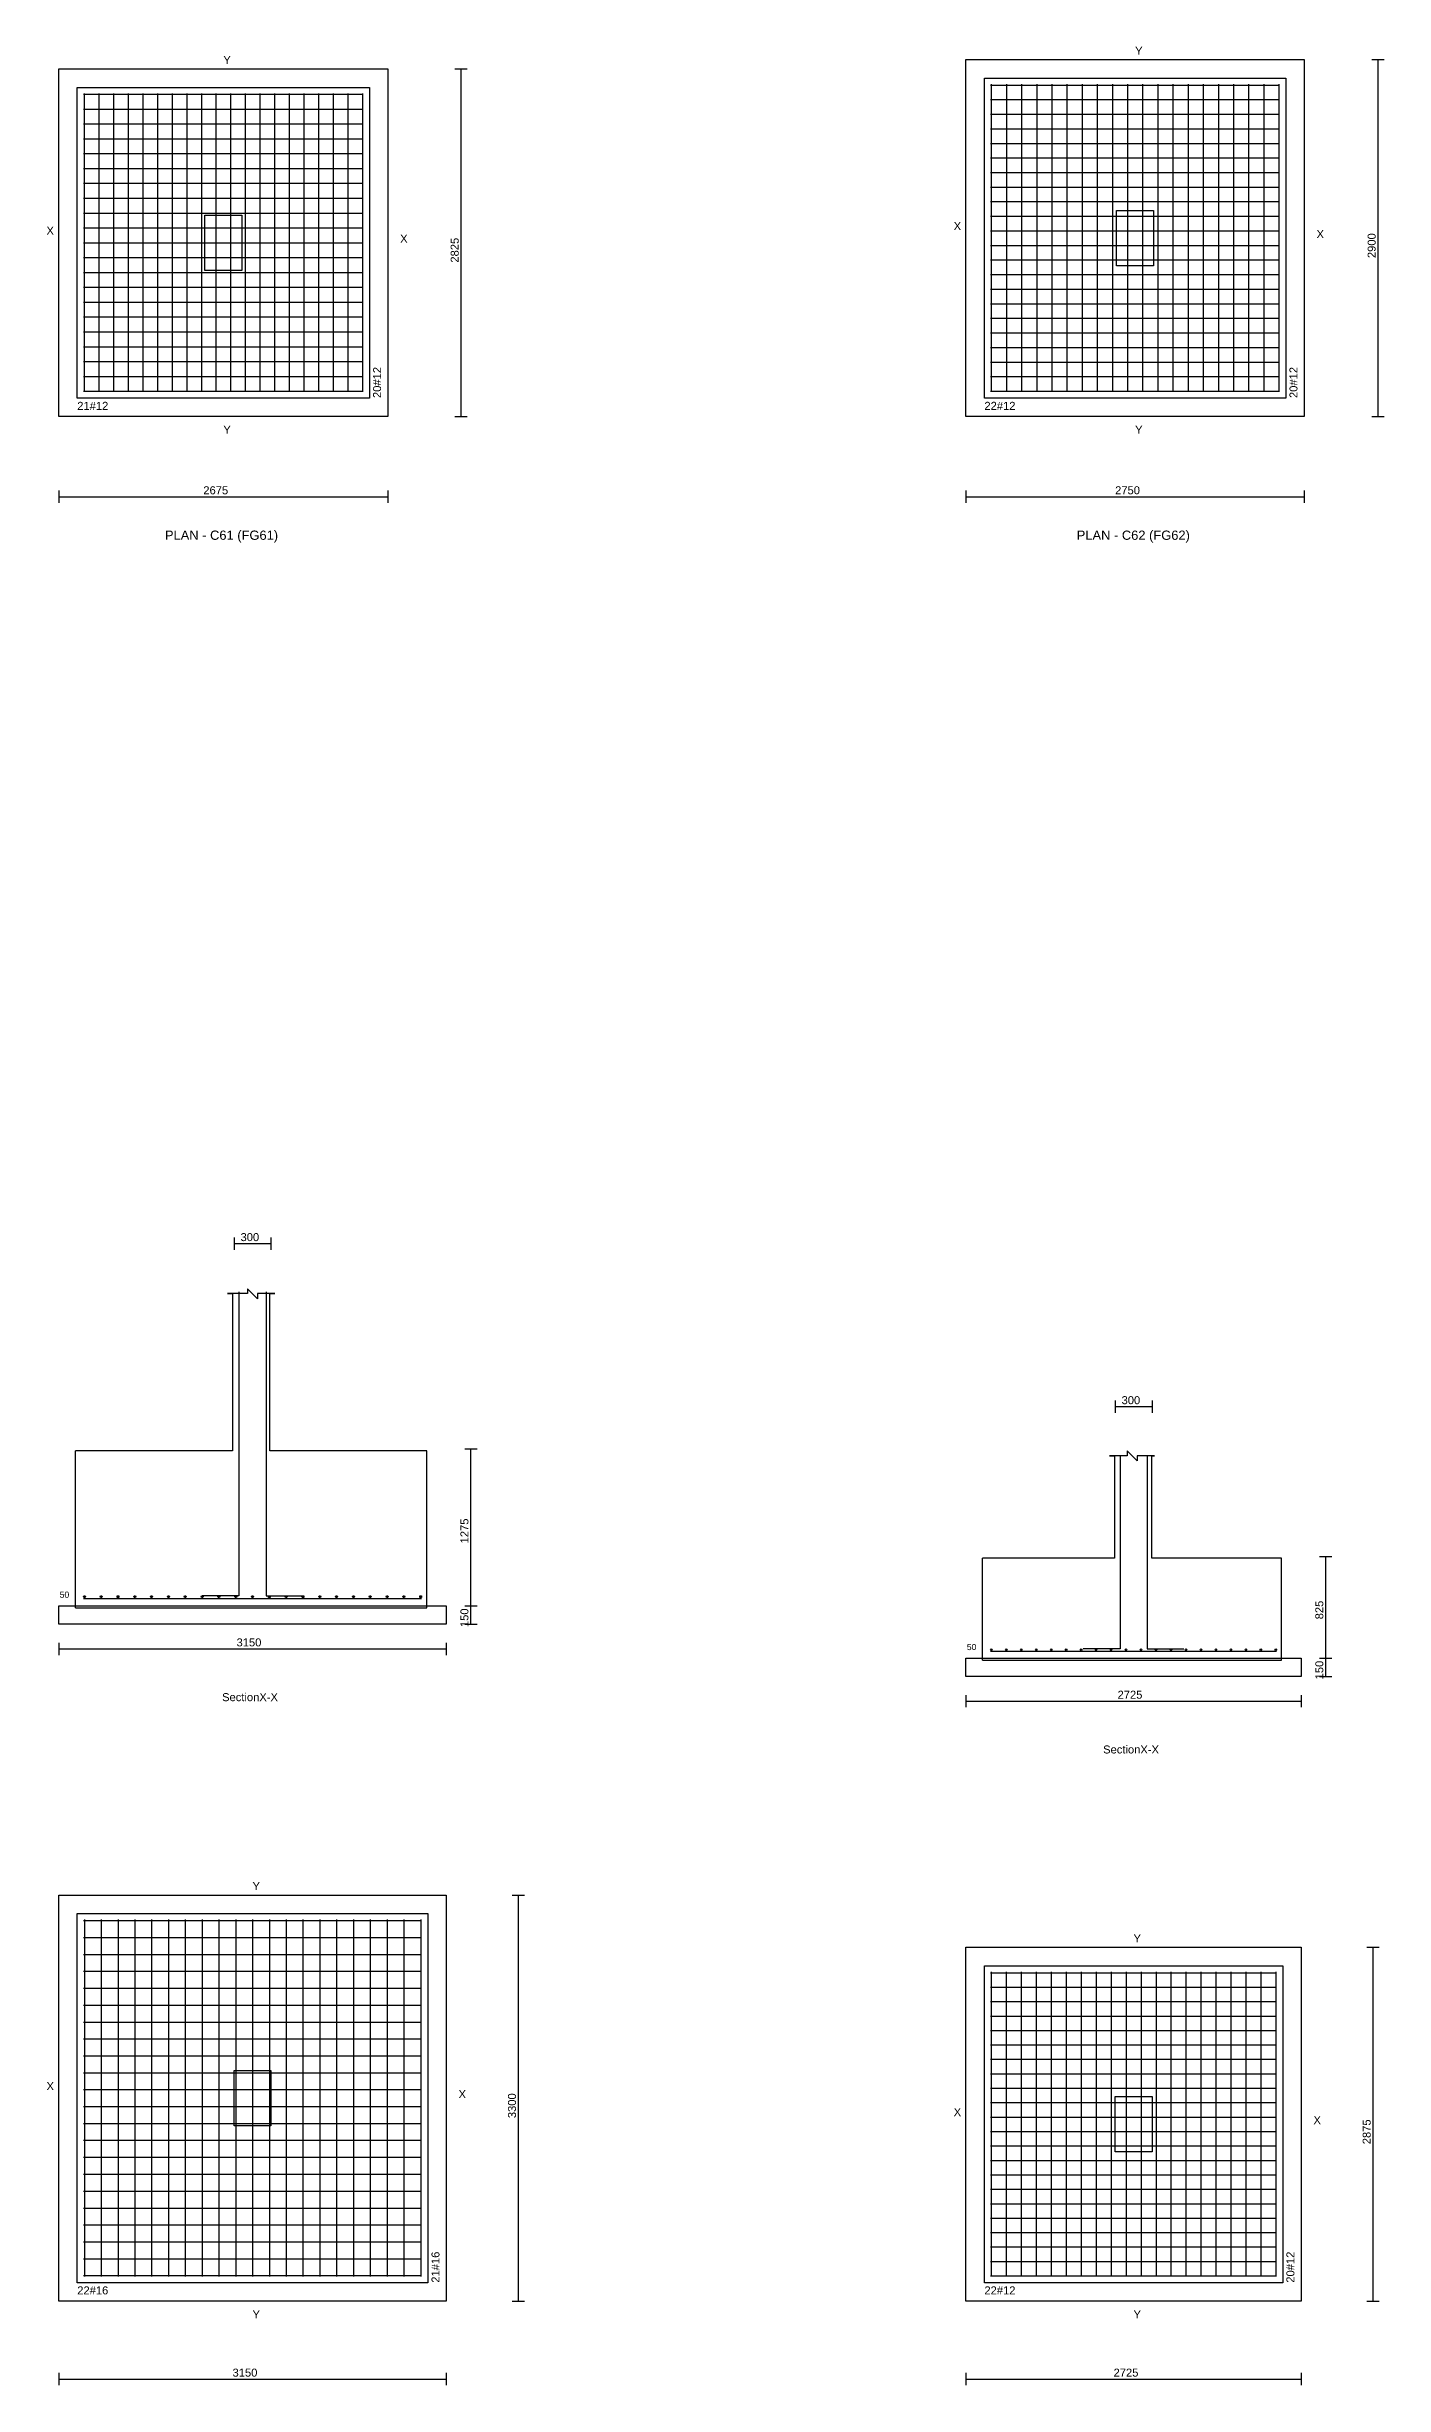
# Model space of a CAD drawing. Extents: x 0 to 27, y -1 to 285.
# Drawn here: x 0.25 to 11.13, y 214.04 to 233.04 of the extents above; entities that cross this region are included whole.
import ezdxf
from ezdxf.enums import TextEntityAlignment as Align

# ---------------------------------------------------------------- set-up
doc = ezdxf.new("R2010")
doc.units = 0
for name, color, linetype in [('Bottom_Cover', 7, 'CONTINUOUS'), ('Column_Bars', 4, 'CONTINUOUS'), ('Column_Dimension', 7, 'CONTINUOUS'), ('Columns', 4, 'CONTINUOUS'), ('dim_all', 7, 'CONTINUOUS'), ('Footing_Plan', 7, 'CONTINUOUS'), ('PCC', 2, 'CONTINUOUS'), ('PCC_Depth', 7, 'CONTINUOUS'), ('Pcc_Plan', 2, 'CONTINUOUS'), ('Plan', 7, 'CONTINUOUS'), ('Plan_Rf_Xdir', 1, 'CONTINUOUS'), ('Plan_Rf_Ydir', 3, 'CONTINUOUS'), ('Section', 2, 'CONTINUOUS'), ('SectionName', 3, 'CONTINUOUS'), ('Sectn_Rf_Xdir', 1, 'CONTINUOUS'), ('Sectn_Rf_Ydir', 3, 'CONTINUOUS'), ('Total_Depth', 7, 'CONTINUOUS'), ('X_Dimension', 7, 'CONTINUOUS')]:
    doc.layers.add(name, color=color, linetype=linetype)
doc.styles.add('STRUDS_Arial', font='ARIAL.TTF', dxfattribs={"height": 0.04})

msp = doc.modelspace()

# ---------------------------------------------------------------- linework, layer by layer
at = {"layer": 'Column_Bars'}
for p, q in [((1.815, 222.925), (1.815, 220.457)), ((2.035, 222.925), (2.035, 220.457)), ((8.9775, 221.6), (8.9775, 220.024)), ((9.1975, 221.6), (9.1975, 220.024)), ((1.815, 220.457), (1.515, 220.457)), ((2.035, 220.457), (2.335, 220.457)), ((8.9775, 220.024), (8.6775, 220.024)), ((9.1975, 220.024), (9.4975, 220.024))]:
    msp.add_line(p, q, dxfattribs=at)
at = {"layer": 'Columns'}
for p, q in [((1.5375, 231.225), (1.5375, 231.675)), ((1.5375, 231.675), (1.8375, 231.675)), ((1.8375, 231.675), (1.8375, 231.225)), ((8.95, 231.262), (8.95, 231.712)), ((8.95, 231.712), (9.25, 231.712)), ((9.25, 231.712), (9.25, 231.262)), ((9.25, 231.262), (8.95, 231.262)), ((1.8375, 231.225), (1.5375, 231.225)), ((1.775, 216.15), (1.775, 216.6)), ((1.775, 216.6), (2.075, 216.6)), ((2.075, 216.6), (2.075, 216.15)), ((8.9375, 215.938), (8.9375, 216.387)), ((8.9375, 216.387), (9.2375, 216.387)), ((9.2375, 216.387), (9.2375, 215.938)), ((2.075, 216.15), (1.775, 216.15)), ((9.2375, 215.938), (8.9375, 215.938))]:
    msp.add_line(p, q, dxfattribs=at)
at = {"layer": 'dim_all'}
for p, q in [((3.5709, 232.863), (3.6709, 232.863)), ((3.6209, 230.038), (3.6209, 232.863)), ((11.0256, 232.938), (11.1256, 232.938)), ((11.0756, 230.038), (11.0756, 232.938)), ((3.5709, 230.038), (3.6709, 230.038)), ((11.0256, 230.038), (11.1256, 230.038)), ((0.35, 229.436), (0.35, 229.336)), ((0.35, 229.386), (3.025, 229.386)), ((3.025, 229.436), (3.025, 229.336)), ((7.725, 229.436), (7.725, 229.336)), ((7.725, 229.386), (10.475, 229.386)), ((10.475, 229.436), (10.475, 229.336)), ((1.775, 223.368), (1.775, 223.268)), ((1.775, 223.318), (2.075, 223.318)), ((2.075, 223.368), (2.075, 223.268)), ((8.9375, 222.043), (8.9375, 221.943)), ((8.9375, 221.993), (9.2375, 221.993)), ((9.2375, 222.043), (9.2375, 221.943)), ((3.65, 221.65), (3.75, 221.65)), ((3.7, 220.375), (3.7, 221.65)), ((10.6, 220.775), (10.7, 220.775)), ((10.65, 219.95), (10.65, 220.775)), ((3.65, 220.375), (3.75, 220.375)), ((3.65, 220.375), (3.75, 220.375)), ((3.65, 220.225), (3.75, 220.225)), ((3.7, 220.225), (3.7, 220.375)), ((0.35, 220.075), (0.35, 219.975)), ((0.35, 220.025), (3.5, 220.025)), ((3.5, 220.075), (3.5, 219.975)), ((10.6, 219.95), (10.7, 219.95)), ((10.6, 219.95), (10.7, 219.95)), ((10.65, 219.8), (10.65, 219.95)), ((7.725, 219.65), (7.725, 219.55)), ((10.45, 219.65), (10.45, 219.55)), ((10.6, 219.8), (10.7, 219.8)), ((7.725, 219.6), (10.45, 219.6)), ((4.03682, 218.025), (4.13682, 218.025)), ((4.08682, 214.725), (4.08682, 218.025)), ((10.985, 217.6), (11.085, 217.6)), ((11.035, 214.725), (11.035, 217.6)), ((4.03682, 214.725), (4.13682, 214.725)), ((10.985, 214.725), (11.085, 214.725)), ((0.35, 214.142), (0.35, 214.042)), ((3.5, 214.142), (3.5, 214.042)), ((7.725, 214.142), (7.725, 214.042)), ((10.45, 214.142), (10.45, 214.042)), ((0.35, 214.092), (3.5, 214.092)), ((7.725, 214.092), (10.45, 214.092))]:
    msp.add_line(p, q, dxfattribs=at)
at = {"layer": 'Footing_Plan'}
for p, q in [((7.875, 230.188), (7.875, 232.788)), ((7.875, 232.788), (10.325, 232.788)), ((10.325, 232.788), (10.325, 230.188)), ((0.5, 230.188), (0.5, 232.712)), ((0.5, 232.712), (2.875, 232.712)), ((2.875, 232.712), (2.875, 230.188)), ((2.875, 230.188), (0.5, 230.188)), ((10.325, 230.188), (7.875, 230.188)), ((0.5, 214.875), (0.5, 217.875)), ((0.5, 217.875), (3.35, 217.875)), ((3.35, 217.875), (3.35, 214.875)), ((7.875, 214.875), (7.875, 217.45)), ((7.875, 217.45), (10.3, 217.45)), ((10.3, 217.45), (10.3, 214.875)), ((3.35, 214.875), (0.5, 214.875)), ((10.3, 214.875), (7.875, 214.875))]:
    msp.add_line(p, q, dxfattribs=at)
at = {"layer": 'PCC'}
for p, q in [((0.35, 220.225), (0.35, 220.375)), ((0.35, 220.375), (3.5, 220.375)), ((0.35, 220.225), (0.35, 220.375)), ((0.35, 220.375), (3.5, 220.375)), ((3.5, 220.225), (0.35, 220.225)), ((3.5, 220.225), (0.35, 220.225)), ((3.5, 220.375), (3.5, 220.225)), ((3.5, 220.375), (3.5, 220.225)), ((7.725, 219.8), (7.725, 219.95)), ((7.725, 219.95), (10.45, 219.95)), ((7.725, 219.8), (7.725, 219.95)), ((7.725, 219.95), (10.45, 219.95)), ((10.45, 219.95), (10.45, 219.8)), ((10.45, 219.95), (10.45, 219.8)), ((10.45, 219.8), (7.725, 219.8)), ((10.45, 219.8), (7.725, 219.8))]:
    msp.add_line(p, q, dxfattribs=at)
at = {"layer": 'Pcc_Plan'}
for p, q in [((0.35, 230.038), (0.35, 232.863)), ((0.35, 232.863), (3.025, 232.863)), ((3.025, 232.863), (3.025, 230.038)), ((7.725, 230.038), (7.725, 232.938)), ((7.725, 232.938), (10.475, 232.938)), ((10.475, 232.938), (10.475, 230.038)), ((3.025, 230.038), (0.35, 230.038)), ((10.475, 230.038), (7.725, 230.038)), ((0.35, 214.725), (0.35, 218.025)), ((0.35, 218.025), (3.5, 218.025)), ((3.5, 218.025), (3.5, 214.725)), ((7.725, 214.725), (7.725, 217.6)), ((7.725, 217.6), (10.45, 217.6)), ((10.45, 217.6), (10.45, 214.725)), ((3.5, 214.725), (0.35, 214.725)), ((10.45, 214.725), (7.725, 214.725))]:
    msp.add_line(p, q, dxfattribs=at)
at = {"layer": 'Plan_Rf_Xdir'}
for p, q in [((0.55, 232.657), (2.825, 232.657)), ((7.925, 232.731), (10.275, 232.731)), ((7.925, 232.613), (10.275, 232.613)), ((0.55, 232.536), (2.825, 232.536)), ((0.55, 232.415), (2.825, 232.415)), ((7.925, 232.494), (10.275, 232.494)), ((7.925, 232.376), (10.275, 232.376)), ((0.55, 232.295), (2.825, 232.295)), ((7.925, 232.257), (10.275, 232.257)), ((0.55, 232.174), (2.825, 232.174)), ((0.55, 232.053), (2.825, 232.053)), ((7.925, 232.139), (10.275, 232.139)), ((7.925, 232.021), (10.275, 232.021)), ((0.55, 231.933), (2.825, 231.933)), ((0.55, 231.812), (2.825, 231.812)), ((7.925, 231.902), (10.275, 231.902)), ((0.55, 231.691), (2.825, 231.691)), ((7.925, 231.784), (10.275, 231.784)), ((7.925, 231.665), (10.275, 231.665)), ((0.55, 231.571), (2.825, 231.571)), ((0.55, 231.45), (2.825, 231.45)), ((7.925, 231.547), (10.275, 231.547)), ((7.925, 231.428), (10.275, 231.428)), ((0.55, 231.329), (2.825, 231.329)), ((7.925, 231.31), (10.275, 231.31)), ((0.55, 231.209), (2.825, 231.209)), ((0.55, 231.088), (2.825, 231.088)), ((7.925, 231.191), (10.275, 231.191)), ((7.925, 231.073), (10.275, 231.073)), ((0.55, 230.967), (2.825, 230.967)), ((7.925, 230.954), (10.275, 230.954)), ((0.55, 230.847), (2.825, 230.847)), ((0.55, 230.726), (2.825, 230.726)), ((7.925, 230.836), (10.275, 230.836)), ((7.925, 230.717), (10.275, 230.717)), ((0.55, 230.605), (2.825, 230.605)), ((0.55, 230.485), (2.825, 230.485)), ((7.925, 230.599), (10.275, 230.599)), ((7.925, 230.48), (10.275, 230.48)), ((0.55, 230.364), (2.825, 230.364)), ((7.925, 230.362), (10.275, 230.362)), ((0.55, 230.243), (2.825, 230.243)), ((7.925, 230.243), (10.275, 230.243)), ((0.55, 217.817), (3.3, 217.817)), ((0.55, 217.68), (3.3, 217.68)), ((0.55, 217.542), (3.3, 217.542)), ((0.55, 217.405), (3.3, 217.405)), ((7.925, 217.394), (10.25, 217.394)), ((0.55, 217.268), (3.3, 217.268)), ((7.925, 217.277), (10.25, 217.277)), ((0.55, 217.13), (3.3, 217.13)), ((0.55, 216.993), (3.3, 216.993)), ((7.925, 217.159), (10.25, 217.159)), ((7.925, 217.042), (10.25, 217.042)), ((0.55, 216.856), (3.3, 216.856)), ((7.925, 216.925), (10.25, 216.925)), ((7.925, 216.807), (10.25, 216.807)), ((0.55, 216.718), (3.3, 216.718)), ((7.925, 216.69), (10.25, 216.69)), ((0.55, 216.581), (3.3, 216.581)), ((0.55, 216.444), (3.3, 216.444)), ((7.925, 216.573), (10.25, 216.573)), ((7.925, 216.456), (10.25, 216.456)), ((0.55, 216.306), (3.3, 216.306)), ((7.925, 216.338), (10.25, 216.338)), ((7.925, 216.221), (10.25, 216.221)), ((0.55, 216.169), (3.3, 216.169)), ((0.55, 216.032), (3.3, 216.032)), ((7.925, 216.104), (10.25, 216.104)), ((0.55, 215.894), (3.3, 215.894)), ((7.925, 215.987), (10.25, 215.987)), ((7.925, 215.869), (10.25, 215.869)), ((0.55, 215.757), (3.3, 215.757)), ((7.925, 215.752), (10.25, 215.752)), ((0.55, 215.62), (3.3, 215.62)), ((0.55, 215.482), (3.3, 215.482)), ((7.925, 215.635), (10.25, 215.635)), ((7.925, 215.517), (10.25, 215.517)), ((0.55, 215.345), (3.3, 215.345)), ((7.925, 215.4), (10.25, 215.4)), ((7.925, 215.283), (10.25, 215.283)), ((0.55, 215.208), (3.3, 215.208)), ((7.925, 215.166), (10.25, 215.166)), ((0.55, 215.07), (3.3, 215.07)), ((0.55, 214.933), (3.3, 214.933)), ((7.925, 215.048), (10.25, 215.048)), ((7.925, 214.931), (10.25, 214.931))]:
    msp.add_line(p, q, dxfattribs=at)
at = {"layer": 'Plan_Rf_Ydir'}
for p, q in [((0.556, 232.663), (0.556, 230.238)), ((0.6751, 232.663), (0.6751, 230.238)), ((0.79421, 232.663), (0.79421, 230.238)), ((0.91332, 232.663), (0.91332, 230.238)), ((1.03242, 232.663), (1.03242, 230.238)), ((1.15153, 232.663), (1.15153, 230.238)), ((1.27063, 232.663), (1.27063, 230.238)), ((1.38974, 232.663), (1.38974, 230.238)), ((1.50884, 232.663), (1.50884, 230.238)), ((1.62795, 232.663), (1.62795, 230.238)), ((1.74705, 232.663), (1.74705, 230.238)), ((1.86616, 232.663), (1.86616, 230.238)), ((1.98526, 232.663), (1.98526, 230.238)), ((2.10437, 232.663), (2.10437, 230.238)), ((2.22347, 232.663), (2.22347, 230.238)), ((2.34258, 232.663), (2.34258, 230.238)), ((2.46168, 232.663), (2.46168, 230.238)), ((2.58079, 232.663), (2.58079, 230.238)), ((2.69989, 232.663), (2.69989, 230.238)), ((2.819, 232.663), (2.819, 230.238)), ((7.931, 232.738), (7.931, 230.238)), ((8.05405, 232.738), (8.05405, 230.238)), ((8.17711, 232.738), (8.17711, 230.238)), ((8.30016, 232.738), (8.30016, 230.238)), ((8.42321, 232.738), (8.42321, 230.238)), ((8.54626, 232.738), (8.54626, 230.238)), ((8.66932, 232.738), (8.66932, 230.238)), ((8.79237, 232.738), (8.79237, 230.238)), ((8.91542, 232.738), (8.91542, 230.238)), ((9.03847, 232.738), (9.03847, 230.238)), ((9.16153, 232.738), (9.16153, 230.238)), ((9.28458, 232.738), (9.28458, 230.238)), ((9.40763, 232.738), (9.40763, 230.238)), ((9.53068, 232.738), (9.53068, 230.238)), ((9.65374, 232.738), (9.65374, 230.238)), ((9.77679, 232.738), (9.77679, 230.238)), ((9.89984, 232.738), (9.89984, 230.238)), ((10.0229, 232.738), (10.0229, 230.238)), ((10.1459, 232.738), (10.1459, 230.238)), ((10.269, 232.738), (10.269, 230.238)), ((0.558, 217.825), (0.558, 214.925)), ((0.6947, 217.825), (0.6947, 214.925)), ((0.8314, 217.825), (0.8314, 214.925)), ((0.9681, 217.825), (0.9681, 214.925)), ((1.1048, 217.825), (1.1048, 214.925)), ((1.2415, 217.825), (1.2415, 214.925)), ((1.3782, 217.825), (1.3782, 214.925)), ((1.5149, 217.825), (1.5149, 214.925)), ((1.6516, 217.825), (1.6516, 214.925)), ((1.7883, 217.825), (1.7883, 214.925)), ((1.925, 217.825), (1.925, 214.925)), ((2.0617, 217.825), (2.0617, 214.925)), ((2.1984, 217.825), (2.1984, 214.925)), ((2.3351, 217.825), (2.3351, 214.925)), ((2.4718, 217.825), (2.4718, 214.925)), ((2.6085, 217.825), (2.6085, 214.925)), ((2.7452, 217.825), (2.7452, 214.925)), ((2.8819, 217.825), (2.8819, 214.925)), ((3.0186, 217.825), (3.0186, 214.925)), ((3.1553, 217.825), (3.1553, 214.925)), ((3.292, 217.825), (3.292, 214.925)), ((7.931, 217.4), (7.931, 214.925)), ((8.05274, 217.4), (8.05274, 214.925)), ((8.17447, 217.4), (8.17447, 214.925)), ((8.29621, 217.4), (8.29621, 214.925)), ((8.41795, 217.4), (8.41795, 214.925)), ((8.53968, 217.4), (8.53968, 214.925)), ((8.66142, 217.4), (8.66142, 214.925)), ((8.78316, 217.4), (8.78316, 214.925)), ((8.90489, 217.4), (8.90489, 214.925)), ((9.02663, 217.4), (9.02663, 214.925)), ((9.14837, 217.4), (9.14837, 214.925)), ((9.2701, 217.4), (9.2701, 214.925)), ((9.39184, 217.4), (9.39184, 214.925)), ((9.51358, 217.4), (9.51358, 214.925)), ((9.63531, 217.4), (9.63531, 214.925)), ((9.75705, 217.4), (9.75705, 214.925)), ((9.87879, 217.4), (9.87879, 214.925)), ((10.0005, 217.4), (10.0005, 214.925)), ((10.1223, 217.4), (10.1223, 214.925)), ((10.244, 217.4), (10.244, 214.925))]:
    msp.add_line(p, q, dxfattribs=at)
at = {"layer": 'Section'}
for p, q in [((1.76238, 222.911), (1.72186, 222.911)), ((1.72186, 222.911), (1.76238, 222.911)), ((1.88392, 222.911), (1.76238, 222.911)), ((1.76238, 222.911), (1.76238, 221.634)), ((1.96495, 222.87), (1.88392, 222.951)), ((1.88392, 222.951), (1.88392, 222.911)), ((2.06624, 222.911), (1.96495, 222.911)), ((1.96495, 222.911), (1.96495, 222.87)), ((2.06624, 221.634), (2.06624, 222.911)), ((2.06624, 222.911), (2.10675, 222.911)), ((2.10675, 222.911), (2.06624, 222.911)), ((1.76238, 221.634), (0.48617, 221.634)), ((0.48617, 220.358), (0.48617, 221.634)), ((1.76238, 221.634), (1.76238, 221.634)), ((1.76238, 221.634), (1.76238, 221.634)), ((1.76238, 221.634), (1.76238, 221.634)), ((3.34244, 221.634), (2.06624, 221.634)), ((2.06624, 221.634), (2.06624, 221.634)), ((2.06624, 221.634), (2.06624, 221.634)), ((2.06624, 221.634), (2.06624, 221.634)), ((3.34244, 220.358), (3.34244, 221.634)), ((8.93344, 221.594), (8.89293, 221.594)), ((8.89293, 221.594), (8.93344, 221.594)), ((9.03473, 221.594), (8.93344, 221.594)), ((8.93344, 221.594), (8.93344, 220.763)), ((9.11576, 221.553), (9.03473, 221.634)), ((9.03473, 221.634), (9.03473, 221.594)), ((9.2373, 221.594), (9.11576, 221.594)), ((9.11576, 221.594), (9.11576, 221.553)), ((9.2373, 220.763), (9.2373, 221.594)), ((9.2373, 221.594), (9.25756, 221.594)), ((9.25756, 221.594), (9.2373, 221.594)), ((8.93344, 220.763), (7.85981, 220.763)), ((7.85981, 219.933), (7.85981, 220.763)), ((8.93344, 220.763), (8.93344, 220.763)), ((8.93344, 220.763), (8.93344, 220.763)), ((8.93344, 220.763), (8.93344, 220.763)), ((10.2907, 220.763), (9.2373, 220.763)), ((9.2373, 220.763), (9.2373, 220.763)), ((9.2373, 220.763), (9.2373, 220.763)), ((9.2373, 220.763), (9.2373, 220.763)), ((10.2907, 219.933), (10.2907, 220.763)), ((0.48617, 220.358), (3.34244, 220.358)), ((7.85981, 219.933), (10.2907, 219.933))]:
    msp.add_line(p, q, dxfattribs=at)
at = {"layer": 'Sectn_Rf_Xdir'}
for p, q in [((0.55, 220.433), (3.3, 220.433)), ((7.925, 220.006), (10.25, 220.006))]:
    msp.add_line(p, q, dxfattribs=at)
at = {"layer": 'Sectn_Rf_Ydir'}
for centre, radius in [((0.558, 220.449), 0.008), ((0.6947, 220.449), 0.008), ((0.8314, 220.449), 0.008), ((0.9681, 220.449), 0.008), ((1.1048, 220.449), 0.008), ((1.2415, 220.449), 0.008), ((1.3782, 220.449), 0.008), ((1.5149, 220.449), 0.008), ((1.6516, 220.449), 0.008), ((1.7883, 220.449), 0.008), ((1.925, 220.449), 0.008), ((2.0617, 220.449), 0.008), ((2.1984, 220.449), 0.008), ((2.3351, 220.449), 0.008), ((2.4718, 220.449), 0.008), ((2.6085, 220.449), 0.008), ((2.7452, 220.449), 0.008), ((2.8819, 220.449), 0.008), ((3.0186, 220.449), 0.008), ((3.1553, 220.449), 0.008), ((3.292, 220.449), 0.008), ((7.931, 220.018), 0.006), ((8.05274, 220.018), 0.006), ((8.17447, 220.018), 0.006), ((8.29621, 220.018), 0.006), ((8.41795, 220.018), 0.006), ((8.53968, 220.018), 0.006), ((8.66142, 220.018), 0.006), ((8.78316, 220.018), 0.006), ((8.90489, 220.018), 0.006), ((9.02663, 220.018), 0.006), ((9.14837, 220.018), 0.006), ((9.2701, 220.018), 0.006), ((9.39184, 220.018), 0.006), ((9.51357, 220.018), 0.006), ((9.63531, 220.018), 0.006), ((9.75705, 220.018), 0.006), ((9.87878, 220.018), 0.006), ((10.0005, 220.018), 0.006), ((10.1223, 220.018), 0.006), ((10.244, 220.018), 0.006)]:
    msp.add_circle(centre, radius, dxfattribs=at)

# ---------------------------------------------------------------- texts
at = {"layer": 'Bottom_Cover', "style": 'STRUDS_Arial'}
for p in [(0.3571, 220.44), (7.7321, 220.015)]:
    msp.add_text('50', height=0.05, dxfattribs=at).set_placement(p)
at = {"layer": 'Column_Dimension', "style": 'STRUDS_Arial'}
for p in [(1.8275, 223.338), (8.99, 222.013)]:
    msp.add_text('300', height=0.065, dxfattribs=at).set_placement(p)
at = {"layer": 'dim_all', "style": 'STRUDS_Arial'}
for s, p in [('2825 ', (3.6009, 231.288)), ('2900 ', (11.0556, 231.325)), ('3300 ', (4.06682, 216.212)), ('2875 ', (11.015, 216))]:
    msp.add_text(s, height=0.065, rotation=90, dxfattribs=at).set_placement(p)
for s, p in [('2675 ', (1.525, 229.406)), ('2750 ', (8.9375, 229.406)), ('3150 ', (1.7625, 214.112)), ('2725 ', (8.925, 214.112))]:
    msp.add_text(s, height=0.065, dxfattribs=at).set_placement(p)
at = {"layer": 'PCC_Depth', "style": 'STRUDS_Arial'}
for p in [(3.68, 220.202), (10.63, 219.777)]:
    msp.add_text('150', height=0.065, rotation=90, dxfattribs=at).set_placement(p)
at = {"layer": 'Plan', "style": 'STRUDS_Arial'}
for s, p in [('PLAN - C61 (FG61) ', (1.6875, 229.036)), ('PLAN - C62 (FG62) ', (9.1, 229.036))]:
    msp.add_text(s, height=0.075, dxfattribs=at).set_placement(p, align=Align.CENTER)
at = {"layer": 'Plan_Rf_Xdir', "style": 'STRUDS_Arial'}
for s, p in [('21#12', (0.5, 230.092)), ('22#12', (7.875, 230.092)), ('22#16', (0.5, 214.78)), ('22#12', (7.875, 214.78))]:
    msp.add_text(s, height=0.065, dxfattribs=at).set_placement(p)
at = {"layer": 'Plan_Rf_Ydir', "style": 'STRUDS_Arial'}
for s, p in [('20#12', (2.97, 230.188)), ('20#12', (10.42, 230.188)), ('21#16', (3.445, 214.875)), ('20#12', (10.395, 214.875))]:
    msp.add_text(s, height=0.065, rotation=90, dxfattribs=at).set_placement(p)
at = {"layer": 'Section', "style": 'STRUDS_Arial'}
for p in [(1.6775, 219.6), (8.84, 219.175)]:
    msp.add_text('SectionX-X', height=0.065, dxfattribs=at).set_placement(p)
at = {"layer": 'SectionName', "style": 'STRUDS_Arial'}
for s, p in [('Y', (1.6875, 232.902)), ('Y', (9.1, 232.977)), ('X', (7.625, 231.553)), ('X', (0.25, 231.515)), ('X', (3.125, 231.45)), ('X', (10.575, 231.488)), ('Y', (1.6875, 229.898)), ('Y', (9.1, 229.898)), ('Y', (1.925, 218.065)), ('Y', (9.0875, 217.64)), ('X', (0.25, 216.44)), ('X', (3.6, 216.375)), ('X', (7.625, 216.228)), ('X', (10.55, 216.163)), ('Y', (1.925, 214.585)), ('Y', (9.0875, 214.585))]:
    msp.add_text(s, height=0.065, dxfattribs=at).set_placement(p)
at = {"layer": 'Total_Depth', "style": 'STRUDS_Arial'}
for s, p in [('1275', (3.68, 220.882)), ('825', (10.63, 220.265))]:
    msp.add_text(s, height=0.065, rotation=90, dxfattribs=at).set_placement(p)
at = {"layer": 'X_Dimension', "style": 'STRUDS_Arial'}
for s, p in [('3150', (1.795, 220.045)), ('2725', (8.9575, 219.62))]:
    msp.add_text(s, height=0.065, dxfattribs=at).set_placement(p)

doc.saveas('drawing.dxf')
